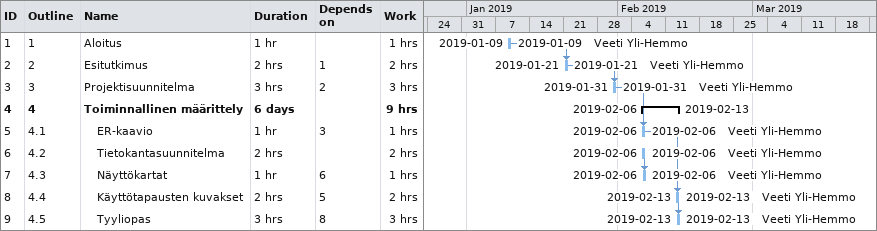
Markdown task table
| ID | WBS | Task | Duration | Start | Finish | Predecessors | Resources | Work (h) |
|---|---|---|---|---|---|---|---|---|
| 1 | 1 | Aloitus | 1h | 2019-01-09 | 2019-01-09 |  | Veeti Yli-Hemmo | 1 |
| 2 | 2 | Esitutkimus | 2h | 2019-01-21 | 2019-01-21 | 1 | Veeti Yli-Hemmo | 2 |
| 3 | 3 | Projektisuunnitelma | 3h | 2019-01-31 | 2019-01-31 | 2 | Veeti Yli-Hemmo | 3 |
| 4 | 4 | **Toiminnallinen määrittely** | 6d | 2019-02-06 | 2019-02-13 |  |  | 9 |
| 5 | 4.1 | ER-kaavio | 1h | 2019-02-06 | 2019-02-06 | 3 | Veeti Yli-Hemmo | 1 |
| 6 | 4.2 | Tietokantasuunnitelma | 2h | 2019-02-06 | 2019-02-06 |  | Veeti Yli-Hemmo | 2 |
| 7 | 4.3 | Näyttökartat | 1h | 2019-02-06 | 2019-02-06 | 6 | Veeti Yli-Hemmo | 1 |
| 8 | 4.4 | Käyttötapausten kuvakset | 2h | 2019-02-13 | 2019-02-13 | 5 | Veeti Yli-Hemmo | 2 |
| 9 | 4.5 | Tyyliopas | 3h | 2019-02-13 | 2019-02-13 | 8 | Veeti Yli-Hemmo | 3 |
